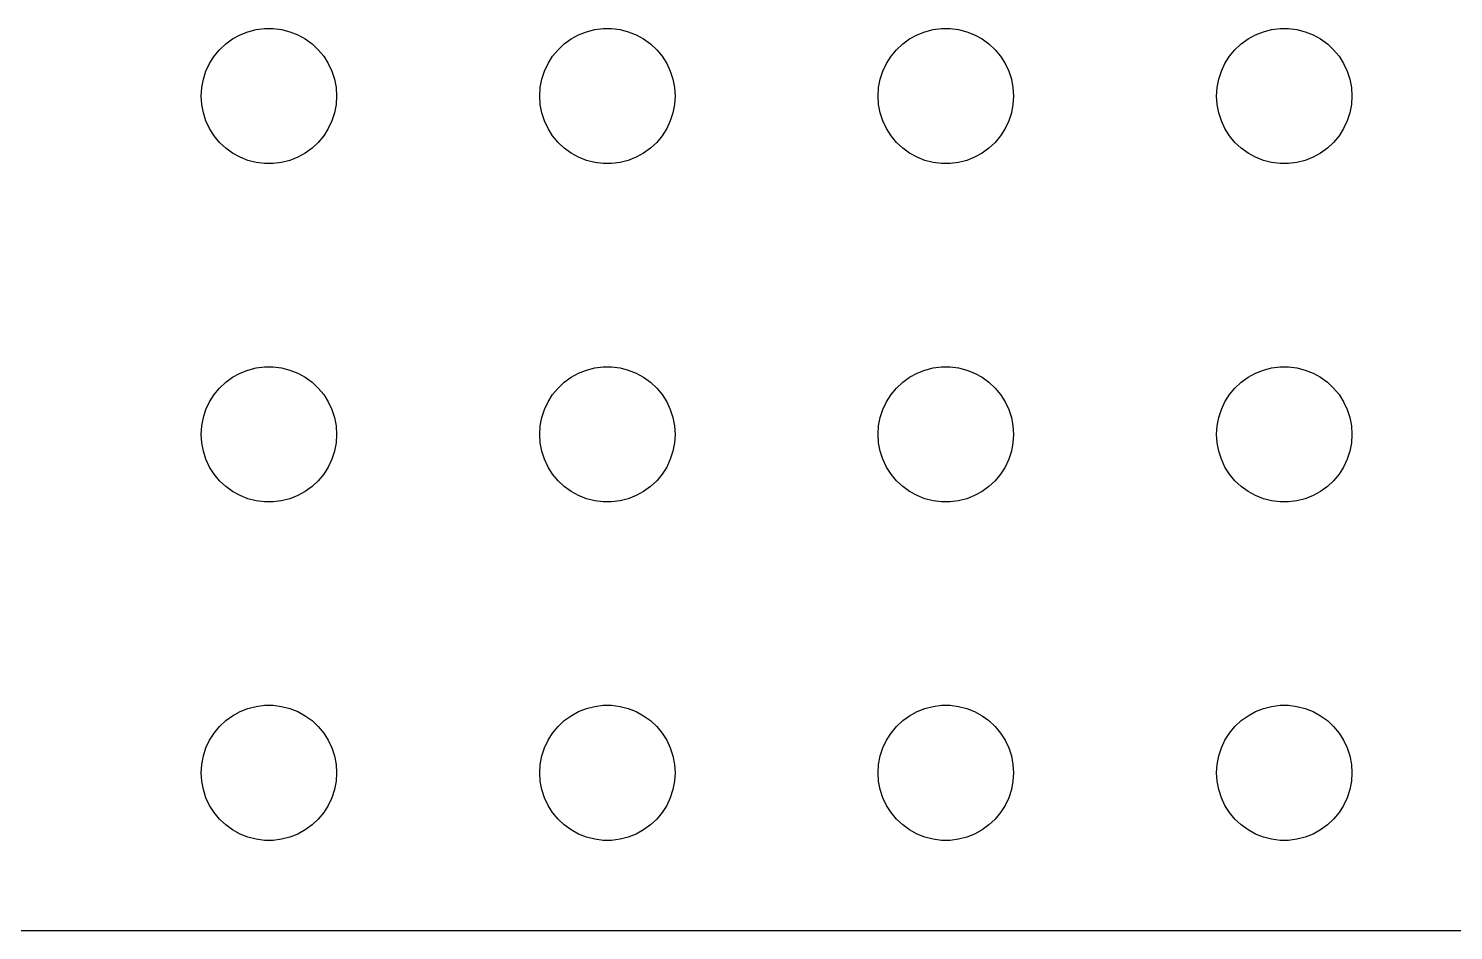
# Model space of a CAD drawing. Header units: metres. Extents: x -134 to 134, y 518 to 1078.
# Drawn here: x -63.2 to 0, y 518 to 558 of the extents above; entities that cross this region are included whole.
import ezdxf

# ---------------------------------------------------------------- set-up
doc = ezdxf.new("R2010")
doc.units = ezdxf.units.M

msp = doc.modelspace()

# ---------------------------------------------------------------- linework, layer by layer
for p, q in [((-54.1075, 557.533), (-53.7773, 557.714)), ((-53.7773, 557.714), (-53.427, 557.853)), ((-53.427, 557.853), (-53.0621, 557.947)), ((-53.0621, 557.947), (-52.6884, 557.994)), ((-52.6884, 557.994), (-52.3116, 557.994)), ((-52.3116, 557.994), (-51.9379, 557.947)), ((-51.9379, 557.947), (-51.5729, 557.853)), ((-51.5729, 557.853), (-51.2227, 557.714)), ((-51.2227, 557.714), (-50.8925, 557.533)), ((-39.1075, 557.533), (-38.7773, 557.714)), ((-38.7773, 557.714), (-38.427, 557.853)), ((-38.427, 557.853), (-38.0621, 557.947)), ((-38.0621, 557.947), (-37.6884, 557.994)), ((-37.6884, 557.994), (-37.3116, 557.994)), ((-37.3116, 557.994), (-36.9379, 557.947)), ((-36.9379, 557.947), (-36.5729, 557.853)), ((-36.5729, 557.853), (-36.2227, 557.714)), ((-36.2227, 557.714), (-35.8925, 557.533)), ((-24.1075, 557.533), (-23.7773, 557.714)), ((-23.7773, 557.714), (-23.427, 557.853)), ((-23.427, 557.853), (-23.0621, 557.947)), ((-23.0621, 557.947), (-22.6884, 557.994)), ((-22.6884, 557.994), (-22.3116, 557.994)), ((-22.3116, 557.994), (-21.9379, 557.947)), ((-21.9379, 557.947), (-21.5729, 557.853)), ((-21.5729, 557.853), (-21.2227, 557.714)), ((-21.2227, 557.714), (-20.8925, 557.533)), ((-9.10747, 557.533), (-8.77733, 557.714)), ((-8.77733, 557.714), (-8.42705, 557.853)), ((-8.42705, 557.853), (-8.06213, 557.947)), ((-8.06213, 557.947), (-7.68837, 557.994)), ((-7.68837, 557.994), (-7.31161, 557.994)), ((-7.31161, 557.994), (-6.93785, 557.947)), ((-6.93785, 557.947), (-6.57294, 557.853)), ((-6.57294, 557.853), (-6.22266, 557.714)), ((-6.22266, 557.714), (-5.89252, 557.533)), ((-54.927, 556.763), (-54.6869, 557.054)), ((-54.6869, 557.054), (-54.4123, 557.312)), ((-54.4123, 557.312), (-54.1075, 557.533)), ((-50.8925, 557.533), (-50.5877, 557.312)), ((-50.5877, 557.312), (-50.3131, 557.054)), ((-50.3131, 557.054), (-50.0729, 556.763)), ((-39.927, 556.763), (-39.6869, 557.054)), ((-39.6869, 557.054), (-39.4123, 557.312)), ((-39.4123, 557.312), (-39.1075, 557.533)), ((-35.8925, 557.533), (-35.5877, 557.312)), ((-35.5877, 557.312), (-35.3131, 557.054)), ((-35.3131, 557.054), (-35.0729, 556.763)), ((-24.927, 556.763), (-24.6869, 557.054)), ((-24.6869, 557.054), (-24.4123, 557.312)), ((-24.4123, 557.312), (-24.1075, 557.533)), ((-20.8925, 557.533), (-20.5877, 557.312)), ((-20.5877, 557.312), (-20.3131, 557.054)), ((-20.3131, 557.054), (-20.0729, 556.763)), ((-9.92705, 556.763), (-9.6869, 557.054)), ((-9.6869, 557.054), (-9.41226, 557.312)), ((-9.41226, 557.312), (-9.10747, 557.533)), ((-5.89252, 557.533), (-5.58772, 557.312)), ((-5.58772, 557.312), (-5.31308, 557.054)), ((-5.31308, 557.054), (-5.07294, 556.763)), ((-55.2893, 556.104), (-55.1289, 556.445)), ((-55.1289, 556.445), (-54.927, 556.763)), ((-50.0729, 556.763), (-49.8711, 556.445)), ((-49.8711, 556.445), (-49.7107, 556.104)), ((-40.2893, 556.104), (-40.1289, 556.445)), ((-40.1289, 556.445), (-39.927, 556.763)), ((-35.0729, 556.763), (-34.8711, 556.445)), ((-34.8711, 556.445), (-34.7107, 556.104)), ((-25.2893, 556.104), (-25.1289, 556.445)), ((-25.1289, 556.445), (-24.927, 556.763)), ((-20.0729, 556.763), (-19.8711, 556.445)), ((-19.8711, 556.445), (-19.7107, 556.104)), ((-10.2893, 556.104), (-10.1289, 556.445)), ((-10.1289, 556.445), (-9.92705, 556.763)), ((-5.07294, 556.763), (-4.87108, 556.445)), ((-4.87108, 556.445), (-4.71066, 556.104)), ((-55.4057, 555.746), (-55.2893, 556.104)), ((-49.7107, 556.104), (-49.5942, 555.746)), ((-40.4057, 555.746), (-40.2893, 556.104)), ((-34.7107, 556.104), (-34.5942, 555.746)), ((-25.4057, 555.746), (-25.2893, 556.104)), ((-19.7107, 556.104), (-19.5942, 555.746)), ((-10.4057, 555.746), (-10.2893, 556.104)), ((-4.71066, 556.104), (-4.59424, 555.746)), ((-55.5, 555), (-55.4763, 555.376)), ((-55.4763, 555.376), (-55.4057, 555.746)), ((-49.5942, 555.746), (-49.5237, 555.376)), ((-49.5237, 555.376), (-49.5, 555)), ((-40.5, 555), (-40.4763, 555.376)), ((-40.4763, 555.376), (-40.4057, 555.746)), ((-34.5942, 555.746), (-34.5237, 555.376)), ((-34.5237, 555.376), (-34.5, 555)), ((-25.5, 555), (-25.4763, 555.376)), ((-25.4763, 555.376), (-25.4057, 555.746)), ((-19.5942, 555.746), (-19.5237, 555.376)), ((-19.5237, 555.376), (-19.5, 555)), ((-10.5, 555), (-10.4763, 555.376)), ((-10.4763, 555.376), (-10.4057, 555.746)), ((-4.59424, 555.746), (-4.52365, 555.376)), ((-4.52365, 555.376), (-4.5, 555)), ((-55.4763, 554.624), (-55.5, 555)), ((-55.4057, 554.254), (-55.4763, 554.624)), ((-49.5237, 554.624), (-49.5942, 554.254)), ((-49.5, 555), (-49.5237, 554.624)), ((-40.4763, 554.624), (-40.5, 555)), ((-40.4057, 554.254), (-40.4763, 554.624)), ((-34.5237, 554.624), (-34.5942, 554.254)), ((-34.5, 555), (-34.5237, 554.624)), ((-25.4763, 554.624), (-25.5, 555)), ((-25.4057, 554.254), (-25.4763, 554.624)), ((-19.5237, 554.624), (-19.5942, 554.254)), ((-19.5, 555), (-19.5237, 554.624)), ((-10.4763, 554.624), (-10.5, 555)), ((-10.4057, 554.254), (-10.4763, 554.624)), ((-4.52365, 554.624), (-4.59424, 554.254)), ((-4.5, 555), (-4.52365, 554.624)), ((-55.2893, 553.896), (-55.4057, 554.254)), ((-55.1289, 553.555), (-55.2893, 553.896)), ((-49.7107, 553.896), (-49.8711, 553.555)), ((-49.5942, 554.254), (-49.7107, 553.896)), ((-40.2893, 553.896), (-40.4057, 554.254)), ((-40.1289, 553.555), (-40.2893, 553.896)), ((-34.7107, 553.896), (-34.8711, 553.555)), ((-34.5942, 554.254), (-34.7107, 553.896)), ((-25.2893, 553.896), (-25.4057, 554.254)), ((-25.1289, 553.555), (-25.2893, 553.896)), ((-19.7107, 553.896), (-19.8711, 553.555)), ((-19.5942, 554.254), (-19.7107, 553.896)), ((-10.2893, 553.896), (-10.4057, 554.254)), ((-10.1289, 553.555), (-10.2893, 553.896)), ((-4.71066, 553.896), (-4.87108, 553.555)), ((-4.59424, 554.254), (-4.71066, 553.896)), ((-54.927, 553.237), (-55.1289, 553.555)), ((-49.8711, 553.555), (-50.0729, 553.237)), ((-39.927, 553.237), (-40.1289, 553.555)), ((-34.8711, 553.555), (-35.0729, 553.237)), ((-24.927, 553.237), (-25.1289, 553.555)), ((-19.8711, 553.555), (-20.0729, 553.237)), ((-9.92705, 553.237), (-10.1289, 553.555)), ((-4.87108, 553.555), (-5.07294, 553.237)), ((-54.6869, 552.946), (-54.927, 553.237)), ((-54.4123, 552.688), (-54.6869, 552.946)), ((-54.1075, 552.467), (-54.4123, 552.688)), ((-50.5877, 552.688), (-50.8925, 552.467)), ((-50.3131, 552.946), (-50.5877, 552.688)), ((-50.0729, 553.237), (-50.3131, 552.946)), ((-39.6869, 552.946), (-39.927, 553.237)), ((-39.4123, 552.688), (-39.6869, 552.946)), ((-39.1075, 552.467), (-39.4123, 552.688)), ((-35.5877, 552.688), (-35.8925, 552.467)), ((-35.3131, 552.946), (-35.5877, 552.688)), ((-35.0729, 553.237), (-35.3131, 552.946)), ((-24.6869, 552.946), (-24.927, 553.237)), ((-24.4123, 552.688), (-24.6869, 552.946)), ((-24.1075, 552.467), (-24.4123, 552.688)), ((-20.5877, 552.688), (-20.8925, 552.467)), ((-20.3131, 552.946), (-20.5877, 552.688)), ((-20.0729, 553.237), (-20.3131, 552.946)), ((-9.6869, 552.946), (-9.92705, 553.237)), ((-9.41226, 552.688), (-9.6869, 552.946)), ((-9.10747, 552.467), (-9.41226, 552.688)), ((-5.58772, 552.688), (-5.89252, 552.467)), ((-5.31308, 552.946), (-5.58772, 552.688)), ((-5.07294, 553.237), (-5.31308, 552.946)), ((-53.7773, 552.286), (-54.1075, 552.467)), ((-53.427, 552.147), (-53.7773, 552.286)), ((-53.0621, 552.053), (-53.427, 552.147)), ((-52.6884, 552.006), (-53.0621, 552.053)), ((-52.3116, 552.006), (-52.6884, 552.006)), ((-51.9379, 552.053), (-52.3116, 552.006)), ((-51.5729, 552.147), (-51.9379, 552.053)), ((-51.2227, 552.286), (-51.5729, 552.147)), ((-50.8925, 552.467), (-51.2227, 552.286)), ((-38.7773, 552.286), (-39.1075, 552.467)), ((-38.427, 552.147), (-38.7773, 552.286)), ((-38.0621, 552.053), (-38.427, 552.147)), ((-37.6884, 552.006), (-38.0621, 552.053)), ((-37.3116, 552.006), (-37.6884, 552.006)), ((-36.9379, 552.053), (-37.3116, 552.006)), ((-36.5729, 552.147), (-36.9379, 552.053)), ((-36.2227, 552.286), (-36.5729, 552.147)), ((-35.8925, 552.467), (-36.2227, 552.286)), ((-23.7773, 552.286), (-24.1075, 552.467)), ((-23.427, 552.147), (-23.7773, 552.286)), ((-23.0621, 552.053), (-23.427, 552.147)), ((-22.6884, 552.006), (-23.0621, 552.053)), ((-22.3116, 552.006), (-22.6884, 552.006)), ((-21.9379, 552.053), (-22.3116, 552.006)), ((-21.5729, 552.147), (-21.9379, 552.053)), ((-21.2227, 552.286), (-21.5729, 552.147)), ((-20.8925, 552.467), (-21.2227, 552.286)), ((-8.77733, 552.286), (-9.10747, 552.467)), ((-8.42705, 552.147), (-8.77733, 552.286)), ((-8.06213, 552.053), (-8.42705, 552.147)), ((-7.68837, 552.006), (-8.06213, 552.053)), ((-7.31161, 552.006), (-7.68837, 552.006)), ((-6.93785, 552.053), (-7.31161, 552.006)), ((-6.57294, 552.147), (-6.93785, 552.053)), ((-6.22266, 552.286), (-6.57294, 552.147)), ((-5.89252, 552.467), (-6.22266, 552.286)), ((-54.4123, 542.312), (-54.1075, 542.533)), ((-54.1075, 542.533), (-53.7773, 542.714)), ((-53.7773, 542.714), (-53.427, 542.853)), ((-53.427, 542.853), (-53.0621, 542.947)), ((-53.0621, 542.947), (-52.6884, 542.994)), ((-52.6884, 542.994), (-52.3116, 542.994)), ((-52.3116, 542.994), (-51.9379, 542.947)), ((-51.9379, 542.947), (-51.5729, 542.853)), ((-51.5729, 542.853), (-51.2227, 542.714)), ((-51.2227, 542.714), (-50.8925, 542.533)), ((-50.8925, 542.533), (-50.5877, 542.312)), ((-39.4123, 542.312), (-39.1075, 542.533)), ((-39.1075, 542.533), (-38.7773, 542.714)), ((-38.7773, 542.714), (-38.427, 542.853)), ((-38.427, 542.853), (-38.0621, 542.947)), ((-38.0621, 542.947), (-37.6884, 542.994)), ((-37.6884, 542.994), (-37.3116, 542.994)), ((-37.3116, 542.994), (-36.9379, 542.947)), ((-36.9379, 542.947), (-36.5729, 542.853)), ((-36.5729, 542.853), (-36.2227, 542.714)), ((-36.2227, 542.714), (-35.8925, 542.533)), ((-35.8925, 542.533), (-35.5877, 542.312)), ((-24.4123, 542.312), (-24.1075, 542.533)), ((-24.1075, 542.533), (-23.7773, 542.714)), ((-23.7773, 542.714), (-23.427, 542.853)), ((-23.427, 542.853), (-23.0621, 542.947)), ((-23.0621, 542.947), (-22.6884, 542.994)), ((-22.6884, 542.994), (-22.3116, 542.994)), ((-22.3116, 542.994), (-21.9379, 542.947)), ((-21.9379, 542.947), (-21.5729, 542.853)), ((-21.5729, 542.853), (-21.2227, 542.714)), ((-21.2227, 542.714), (-20.8925, 542.533)), ((-20.8925, 542.533), (-20.5877, 542.312)), ((-9.41226, 542.312), (-9.10747, 542.533)), ((-9.10747, 542.533), (-8.77733, 542.714)), ((-8.77733, 542.714), (-8.42705, 542.853)), ((-8.42705, 542.853), (-8.06213, 542.947)), ((-8.06213, 542.947), (-7.68837, 542.994)), ((-7.68837, 542.994), (-7.31161, 542.994)), ((-7.31161, 542.994), (-6.93785, 542.947)), ((-6.93785, 542.947), (-6.57294, 542.853)), ((-6.57294, 542.853), (-6.22266, 542.714)), ((-6.22266, 542.714), (-5.89252, 542.533)), ((-5.89252, 542.533), (-5.58772, 542.312)), ((-54.927, 541.763), (-54.6869, 542.054)), ((-54.6869, 542.054), (-54.4123, 542.312)), ((-50.5877, 542.312), (-50.3131, 542.054)), ((-50.3131, 542.054), (-50.0729, 541.763)), ((-39.927, 541.763), (-39.6869, 542.054)), ((-39.6869, 542.054), (-39.4123, 542.312)), ((-35.5877, 542.312), (-35.3131, 542.054)), ((-35.3131, 542.054), (-35.0729, 541.763)), ((-24.927, 541.763), (-24.6869, 542.054)), ((-24.6869, 542.054), (-24.4123, 542.312)), ((-20.5877, 542.312), (-20.3131, 542.054)), ((-20.3131, 542.054), (-20.0729, 541.763)), ((-9.92705, 541.763), (-9.6869, 542.054)), ((-9.6869, 542.054), (-9.41226, 542.312)), ((-5.58772, 542.312), (-5.31308, 542.054)), ((-5.31308, 542.054), (-5.07294, 541.763)), ((-55.2893, 541.104), (-55.1289, 541.445)), ((-55.1289, 541.445), (-54.927, 541.763)), ((-50.0729, 541.763), (-49.8711, 541.445)), ((-49.8711, 541.445), (-49.7107, 541.104)), ((-40.2893, 541.104), (-40.1289, 541.445)), ((-40.1289, 541.445), (-39.927, 541.763)), ((-35.0729, 541.763), (-34.8711, 541.445)), ((-34.8711, 541.445), (-34.7107, 541.104)), ((-25.2893, 541.104), (-25.1289, 541.445)), ((-25.1289, 541.445), (-24.927, 541.763)), ((-20.0729, 541.763), (-19.8711, 541.445)), ((-19.8711, 541.445), (-19.7107, 541.104)), ((-10.2893, 541.104), (-10.1289, 541.445)), ((-10.1289, 541.445), (-9.92705, 541.763)), ((-5.07294, 541.763), (-4.87108, 541.445)), ((-4.87108, 541.445), (-4.71066, 541.104)), ((-55.4763, 540.376), (-55.4057, 540.746)), ((-55.4057, 540.746), (-55.2893, 541.104)), ((-49.7107, 541.104), (-49.5942, 540.746)), ((-49.5942, 540.746), (-49.5237, 540.376)), ((-40.4763, 540.376), (-40.4057, 540.746)), ((-40.4057, 540.746), (-40.2893, 541.104)), ((-34.7107, 541.104), (-34.5942, 540.746)), ((-34.5942, 540.746), (-34.5237, 540.376)), ((-25.4763, 540.376), (-25.4057, 540.746)), ((-25.4057, 540.746), (-25.2893, 541.104)), ((-19.7107, 541.104), (-19.5942, 540.746)), ((-19.5942, 540.746), (-19.5237, 540.376)), ((-10.4763, 540.376), (-10.4057, 540.746)), ((-10.4057, 540.746), (-10.2893, 541.104)), ((-4.71066, 541.104), (-4.59424, 540.746)), ((-4.59424, 540.746), (-4.52365, 540.376)), ((-55.5, 540), (-55.4763, 540.376)), ((-55.4763, 539.624), (-55.5, 540)), ((-49.5237, 540.376), (-49.5, 540)), ((-49.5, 540), (-49.5237, 539.624)), ((-40.5, 540), (-40.4763, 540.376)), ((-40.4763, 539.624), (-40.5, 540)), ((-34.5237, 540.376), (-34.5, 540)), ((-34.5, 540), (-34.5237, 539.624)), ((-25.5, 540), (-25.4763, 540.376)), ((-25.4763, 539.624), (-25.5, 540)), ((-19.5237, 540.376), (-19.5, 540)), ((-19.5, 540), (-19.5237, 539.624)), ((-10.5, 540), (-10.4763, 540.376)), ((-10.4763, 539.624), (-10.5, 540)), ((-4.52365, 540.376), (-4.5, 540)), ((-4.5, 540), (-4.52365, 539.624)), ((-55.4057, 539.254), (-55.4763, 539.624)), ((-49.5237, 539.624), (-49.5942, 539.254)), ((-40.4057, 539.254), (-40.4763, 539.624)), ((-34.5237, 539.624), (-34.5942, 539.254)), ((-25.4057, 539.254), (-25.4763, 539.624)), ((-19.5237, 539.624), (-19.5942, 539.254)), ((-10.4057, 539.254), (-10.4763, 539.624)), ((-4.52365, 539.624), (-4.59424, 539.254)), ((-55.2893, 538.896), (-55.4057, 539.254)), ((-55.1289, 538.555), (-55.2893, 538.896)), ((-49.7107, 538.896), (-49.8711, 538.555)), ((-49.5942, 539.254), (-49.7107, 538.896)), ((-40.2893, 538.896), (-40.4057, 539.254)), ((-40.1289, 538.555), (-40.2893, 538.896)), ((-34.7107, 538.896), (-34.8711, 538.555)), ((-34.5942, 539.254), (-34.7107, 538.896)), ((-25.2893, 538.896), (-25.4057, 539.254)), ((-25.1289, 538.555), (-25.2893, 538.896)), ((-19.7107, 538.896), (-19.8711, 538.555)), ((-19.5942, 539.254), (-19.7107, 538.896)), ((-10.2893, 538.896), (-10.4057, 539.254)), ((-10.1289, 538.555), (-10.2893, 538.896)), ((-4.71066, 538.896), (-4.87108, 538.555)), ((-4.59424, 539.254), (-4.71066, 538.896)), ((-54.927, 538.237), (-55.1289, 538.555)), ((-54.6869, 537.946), (-54.927, 538.237)), ((-50.0729, 538.237), (-50.3131, 537.946)), ((-49.8711, 538.555), (-50.0729, 538.237)), ((-39.927, 538.237), (-40.1289, 538.555)), ((-39.6869, 537.946), (-39.927, 538.237)), ((-35.0729, 538.237), (-35.3131, 537.946)), ((-34.8711, 538.555), (-35.0729, 538.237)), ((-24.927, 538.237), (-25.1289, 538.555)), ((-24.6869, 537.946), (-24.927, 538.237)), ((-20.0729, 538.237), (-20.3131, 537.946)), ((-19.8711, 538.555), (-20.0729, 538.237)), ((-9.92705, 538.237), (-10.1289, 538.555)), ((-9.6869, 537.946), (-9.92705, 538.237)), ((-5.07294, 538.237), (-5.31308, 537.946)), ((-4.87108, 538.555), (-5.07294, 538.237)), ((-54.4123, 537.688), (-54.6869, 537.946)), ((-54.1075, 537.467), (-54.4123, 537.688)), ((-53.7773, 537.286), (-54.1075, 537.467)), ((-50.8925, 537.467), (-51.2227, 537.286)), ((-50.5877, 537.688), (-50.8925, 537.467)), ((-50.3131, 537.946), (-50.5877, 537.688)), ((-39.4123, 537.688), (-39.6869, 537.946)), ((-39.1075, 537.467), (-39.4123, 537.688)), ((-38.7773, 537.286), (-39.1075, 537.467)), ((-35.8925, 537.467), (-36.2227, 537.286)), ((-35.5877, 537.688), (-35.8925, 537.467)), ((-35.3131, 537.946), (-35.5877, 537.688)), ((-24.4123, 537.688), (-24.6869, 537.946)), ((-24.1075, 537.467), (-24.4123, 537.688)), ((-23.7773, 537.286), (-24.1075, 537.467)), ((-20.8925, 537.467), (-21.2227, 537.286)), ((-20.5877, 537.688), (-20.8925, 537.467)), ((-20.3131, 537.946), (-20.5877, 537.688)), ((-9.41226, 537.688), (-9.6869, 537.946)), ((-9.10747, 537.467), (-9.41226, 537.688)), ((-8.77733, 537.286), (-9.10747, 537.467)), ((-5.89252, 537.467), (-6.22266, 537.286)), ((-5.58772, 537.688), (-5.89252, 537.467)), ((-5.31308, 537.946), (-5.58772, 537.688)), ((-53.427, 537.147), (-53.7773, 537.286)), ((-53.0621, 537.053), (-53.427, 537.147)), ((-52.6884, 537.006), (-53.0621, 537.053)), ((-52.3116, 537.006), (-52.6884, 537.006)), ((-51.9379, 537.053), (-52.3116, 537.006)), ((-51.5729, 537.147), (-51.9379, 537.053)), ((-51.2227, 537.286), (-51.5729, 537.147)), ((-38.427, 537.147), (-38.7773, 537.286)), ((-38.0621, 537.053), (-38.427, 537.147)), ((-37.6884, 537.006), (-38.0621, 537.053)), ((-37.3116, 537.006), (-37.6884, 537.006)), ((-36.9379, 537.053), (-37.3116, 537.006)), ((-36.5729, 537.147), (-36.9379, 537.053)), ((-36.2227, 537.286), (-36.5729, 537.147)), ((-23.427, 537.147), (-23.7773, 537.286)), ((-23.0621, 537.053), (-23.427, 537.147)), ((-22.6884, 537.006), (-23.0621, 537.053)), ((-22.3116, 537.006), (-22.6884, 537.006)), ((-21.9379, 537.053), (-22.3116, 537.006)), ((-21.5729, 537.147), (-21.9379, 537.053)), ((-21.2227, 537.286), (-21.5729, 537.147)), ((-8.42705, 537.147), (-8.77733, 537.286)), ((-8.06213, 537.053), (-8.42705, 537.147)), ((-7.68837, 537.006), (-8.06213, 537.053)), ((-7.31161, 537.006), (-7.68837, 537.006)), ((-6.93785, 537.053), (-7.31161, 537.006)), ((-6.57294, 537.147), (-6.93785, 537.053)), ((-6.22266, 537.286), (-6.57294, 537.147)), ((-53.0621, 527.947), (-52.6884, 527.994)), ((-52.6884, 527.994), (-52.3116, 527.994)), ((-52.3116, 527.994), (-51.9379, 527.947)), ((-38.0621, 527.947), (-37.6884, 527.994)), ((-37.6884, 527.994), (-37.3116, 527.994)), ((-37.3116, 527.994), (-36.9379, 527.947)), ((-23.0621, 527.947), (-22.6884, 527.994)), ((-22.6884, 527.994), (-22.3116, 527.994)), ((-22.3116, 527.994), (-21.9379, 527.947)), ((-8.06213, 527.947), (-7.68837, 527.994)), ((-7.68837, 527.994), (-7.31161, 527.994)), ((-7.31161, 527.994), (-6.93785, 527.947)), ((-54.4123, 527.312), (-54.1075, 527.533)), ((-54.1075, 527.533), (-53.7773, 527.714)), ((-53.7773, 527.714), (-53.427, 527.853)), ((-53.427, 527.853), (-53.0621, 527.947)), ((-51.9379, 527.947), (-51.5729, 527.853)), ((-51.5729, 527.853), (-51.2227, 527.714)), ((-51.2227, 527.714), (-50.8925, 527.533)), ((-50.8925, 527.533), (-50.5877, 527.312)), ((-39.4123, 527.312), (-39.1075, 527.533)), ((-39.1075, 527.533), (-38.7773, 527.714)), ((-38.7773, 527.714), (-38.427, 527.853)), ((-38.427, 527.853), (-38.0621, 527.947)), ((-36.9379, 527.947), (-36.5729, 527.853)), ((-36.5729, 527.853), (-36.2227, 527.714)), ((-36.2227, 527.714), (-35.8925, 527.533)), ((-35.8925, 527.533), (-35.5877, 527.312)), ((-24.4123, 527.312), (-24.1075, 527.533)), ((-24.1075, 527.533), (-23.7773, 527.714)), ((-23.7773, 527.714), (-23.427, 527.853)), ((-23.427, 527.853), (-23.0621, 527.947)), ((-21.9379, 527.947), (-21.5729, 527.853)), ((-21.5729, 527.853), (-21.2227, 527.714)), ((-21.2227, 527.714), (-20.8925, 527.533)), ((-20.8925, 527.533), (-20.5877, 527.312)), ((-9.41226, 527.312), (-9.10747, 527.533)), ((-9.10747, 527.533), (-8.77733, 527.714)), ((-8.77733, 527.714), (-8.42705, 527.853)), ((-8.42705, 527.853), (-8.06213, 527.947)), ((-6.93785, 527.947), (-6.57294, 527.853)), ((-6.57294, 527.853), (-6.22266, 527.714)), ((-6.22266, 527.714), (-5.89252, 527.533)), ((-5.89252, 527.533), (-5.58772, 527.312)), ((-55.1289, 526.445), (-54.927, 526.763)), ((-54.927, 526.763), (-54.6869, 527.054)), ((-54.6869, 527.054), (-54.4123, 527.312)), ((-50.5877, 527.312), (-50.3131, 527.054)), ((-50.3131, 527.054), (-50.0729, 526.763)), ((-50.0729, 526.763), (-49.8711, 526.445)), ((-40.1289, 526.445), (-39.927, 526.763)), ((-39.927, 526.763), (-39.6869, 527.054)), ((-39.6869, 527.054), (-39.4123, 527.312)), ((-35.5877, 527.312), (-35.3131, 527.054)), ((-35.3131, 527.054), (-35.0729, 526.763)), ((-35.0729, 526.763), (-34.8711, 526.445)), ((-25.1289, 526.445), (-24.927, 526.763)), ((-24.927, 526.763), (-24.6869, 527.054)), ((-24.6869, 527.054), (-24.4123, 527.312)), ((-20.5877, 527.312), (-20.3131, 527.054)), ((-20.3131, 527.054), (-20.0729, 526.763)), ((-20.0729, 526.763), (-19.8711, 526.445)), ((-10.1289, 526.445), (-9.92705, 526.763)), ((-9.92705, 526.763), (-9.6869, 527.054)), ((-9.6869, 527.054), (-9.41226, 527.312)), ((-5.58772, 527.312), (-5.31308, 527.054)), ((-5.31308, 527.054), (-5.07294, 526.763)), ((-5.07294, 526.763), (-4.87108, 526.445)), ((-55.4057, 525.746), (-55.2893, 526.104)), ((-55.2893, 526.104), (-55.1289, 526.445)), ((-49.8711, 526.445), (-49.7107, 526.104)), ((-49.7107, 526.104), (-49.5942, 525.746)), ((-40.4057, 525.746), (-40.2893, 526.104)), ((-40.2893, 526.104), (-40.1289, 526.445)), ((-34.8711, 526.445), (-34.7107, 526.104)), ((-34.7107, 526.104), (-34.5942, 525.746)), ((-25.4057, 525.746), (-25.2893, 526.104)), ((-25.2893, 526.104), (-25.1289, 526.445)), ((-19.8711, 526.445), (-19.7107, 526.104)), ((-19.7107, 526.104), (-19.5942, 525.746)), ((-10.4057, 525.746), (-10.2893, 526.104)), ((-10.2893, 526.104), (-10.1289, 526.445)), ((-4.87108, 526.445), (-4.71066, 526.104)), ((-4.71066, 526.104), (-4.59424, 525.746)), ((-55.4763, 525.376), (-55.4057, 525.746)), ((-49.5942, 525.746), (-49.5237, 525.376)), ((-40.4763, 525.376), (-40.4057, 525.746)), ((-34.5942, 525.746), (-34.5237, 525.376)), ((-25.4763, 525.376), (-25.4057, 525.746)), ((-19.5942, 525.746), (-19.5237, 525.376)), ((-10.4763, 525.376), (-10.4057, 525.746)), ((-4.59424, 525.746), (-4.52365, 525.376)), ((-55.5, 525), (-55.4763, 525.376)), ((-55.4763, 524.624), (-55.5, 525)), ((-49.5237, 525.376), (-49.5, 525)), ((-49.5, 525), (-49.5237, 524.624)), ((-40.5, 525), (-40.4763, 525.376)), ((-40.4763, 524.624), (-40.5, 525)), ((-34.5237, 525.376), (-34.5, 525)), ((-34.5, 525), (-34.5237, 524.624)), ((-25.5, 525), (-25.4763, 525.376)), ((-25.4763, 524.624), (-25.5, 525)), ((-19.5237, 525.376), (-19.5, 525)), ((-19.5, 525), (-19.5237, 524.624)), ((-10.5, 525), (-10.4763, 525.376)), ((-10.4763, 524.624), (-10.5, 525)), ((-4.52365, 525.376), (-4.5, 525)), ((-4.5, 525), (-4.52365, 524.624)), ((-55.4057, 524.254), (-55.4763, 524.624)), ((-55.2893, 523.896), (-55.4057, 524.254)), ((-49.5942, 524.254), (-49.7107, 523.896)), ((-49.5237, 524.624), (-49.5942, 524.254)), ((-40.4057, 524.254), (-40.4763, 524.624)), ((-40.2893, 523.896), (-40.4057, 524.254)), ((-34.5942, 524.254), (-34.7107, 523.896)), ((-34.5237, 524.624), (-34.5942, 524.254)), ((-25.4057, 524.254), (-25.4763, 524.624)), ((-25.2893, 523.896), (-25.4057, 524.254)), ((-19.5942, 524.254), (-19.7107, 523.896)), ((-19.5237, 524.624), (-19.5942, 524.254)), ((-10.4057, 524.254), (-10.4763, 524.624)), ((-10.2893, 523.896), (-10.4057, 524.254)), ((-4.59424, 524.254), (-4.71066, 523.896)), ((-4.52365, 524.624), (-4.59424, 524.254)), ((-55.1289, 523.555), (-55.2893, 523.896)), ((-54.927, 523.237), (-55.1289, 523.555)), ((-49.8711, 523.555), (-50.0729, 523.237)), ((-49.7107, 523.896), (-49.8711, 523.555)), ((-40.1289, 523.555), (-40.2893, 523.896)), ((-39.927, 523.237), (-40.1289, 523.555)), ((-34.8711, 523.555), (-35.0729, 523.237)), ((-34.7107, 523.896), (-34.8711, 523.555)), ((-25.1289, 523.555), (-25.2893, 523.896)), ((-24.927, 523.237), (-25.1289, 523.555)), ((-19.8711, 523.555), (-20.0729, 523.237)), ((-19.7107, 523.896), (-19.8711, 523.555)), ((-10.1289, 523.555), (-10.2893, 523.896)), ((-9.92705, 523.237), (-10.1289, 523.555)), ((-4.87108, 523.555), (-5.07294, 523.237)), ((-4.71066, 523.896), (-4.87108, 523.555)), ((-54.6869, 522.946), (-54.927, 523.237)), ((-54.4123, 522.688), (-54.6869, 522.946)), ((-50.3131, 522.946), (-50.5877, 522.688)), ((-50.0729, 523.237), (-50.3131, 522.946)), ((-39.6869, 522.946), (-39.927, 523.237)), ((-39.4123, 522.688), (-39.6869, 522.946)), ((-35.3131, 522.946), (-35.5877, 522.688)), ((-35.0729, 523.237), (-35.3131, 522.946)), ((-24.6869, 522.946), (-24.927, 523.237)), ((-24.4123, 522.688), (-24.6869, 522.946)), ((-20.3131, 522.946), (-20.5877, 522.688)), ((-20.0729, 523.237), (-20.3131, 522.946)), ((-9.6869, 522.946), (-9.92705, 523.237)), ((-9.41226, 522.688), (-9.6869, 522.946)), ((-5.31308, 522.946), (-5.58772, 522.688)), ((-5.07294, 523.237), (-5.31308, 522.946)), ((-54.1075, 522.467), (-54.4123, 522.688)), ((-53.7773, 522.286), (-54.1075, 522.467)), ((-50.8925, 522.467), (-51.2227, 522.286)), ((-50.5877, 522.688), (-50.8925, 522.467)), ((-39.1075, 522.467), (-39.4123, 522.688)), ((-38.7773, 522.286), (-39.1075, 522.467)), ((-35.8925, 522.467), (-36.2227, 522.286)), ((-35.5877, 522.688), (-35.8925, 522.467)), ((-24.1075, 522.467), (-24.4123, 522.688)), ((-23.7773, 522.286), (-24.1075, 522.467)), ((-20.8925, 522.467), (-21.2227, 522.286)), ((-20.5877, 522.688), (-20.8925, 522.467)), ((-9.10747, 522.467), (-9.41226, 522.688)), ((-8.77733, 522.286), (-9.10747, 522.467)), ((-5.89252, 522.467), (-6.22266, 522.286)), ((-5.58772, 522.688), (-5.89252, 522.467)), ((-53.427, 522.147), (-53.7773, 522.286)), ((-53.0621, 522.053), (-53.427, 522.147)), ((-52.6884, 522.006), (-53.0621, 522.053)), ((-52.3116, 522.006), (-52.6884, 522.006)), ((-51.9379, 522.053), (-52.3116, 522.006)), ((-51.5729, 522.147), (-51.9379, 522.053)), ((-51.2227, 522.286), (-51.5729, 522.147)), ((-38.427, 522.147), (-38.7773, 522.286)), ((-38.0621, 522.053), (-38.427, 522.147)), ((-37.6884, 522.006), (-38.0621, 522.053)), ((-37.3116, 522.006), (-37.6884, 522.006)), ((-36.9379, 522.053), (-37.3116, 522.006)), ((-36.5729, 522.147), (-36.9379, 522.053)), ((-36.2227, 522.286), (-36.5729, 522.147)), ((-23.427, 522.147), (-23.7773, 522.286)), ((-23.0621, 522.053), (-23.427, 522.147)), ((-22.6884, 522.006), (-23.0621, 522.053)), ((-22.3116, 522.006), (-22.6884, 522.006)), ((-21.9379, 522.053), (-22.3116, 522.006)), ((-21.5729, 522.147), (-21.9379, 522.053)), ((-21.2227, 522.286), (-21.5729, 522.147)), ((-8.42705, 522.147), (-8.77733, 522.286)), ((-8.06213, 522.053), (-8.42705, 522.147)), ((-7.68837, 522.006), (-8.06213, 522.053)), ((-7.31161, 522.006), (-7.68837, 522.006)), ((-6.93785, 522.053), (-7.31161, 522.006)), ((-6.57294, 522.147), (-6.93785, 522.053)), ((-6.22266, 522.286), (-6.57294, 522.147)), ((-129.814, 518.01), (129.814, 518.01))]:
    msp.add_line(p, q)

doc.saveas('drawing.dxf')
